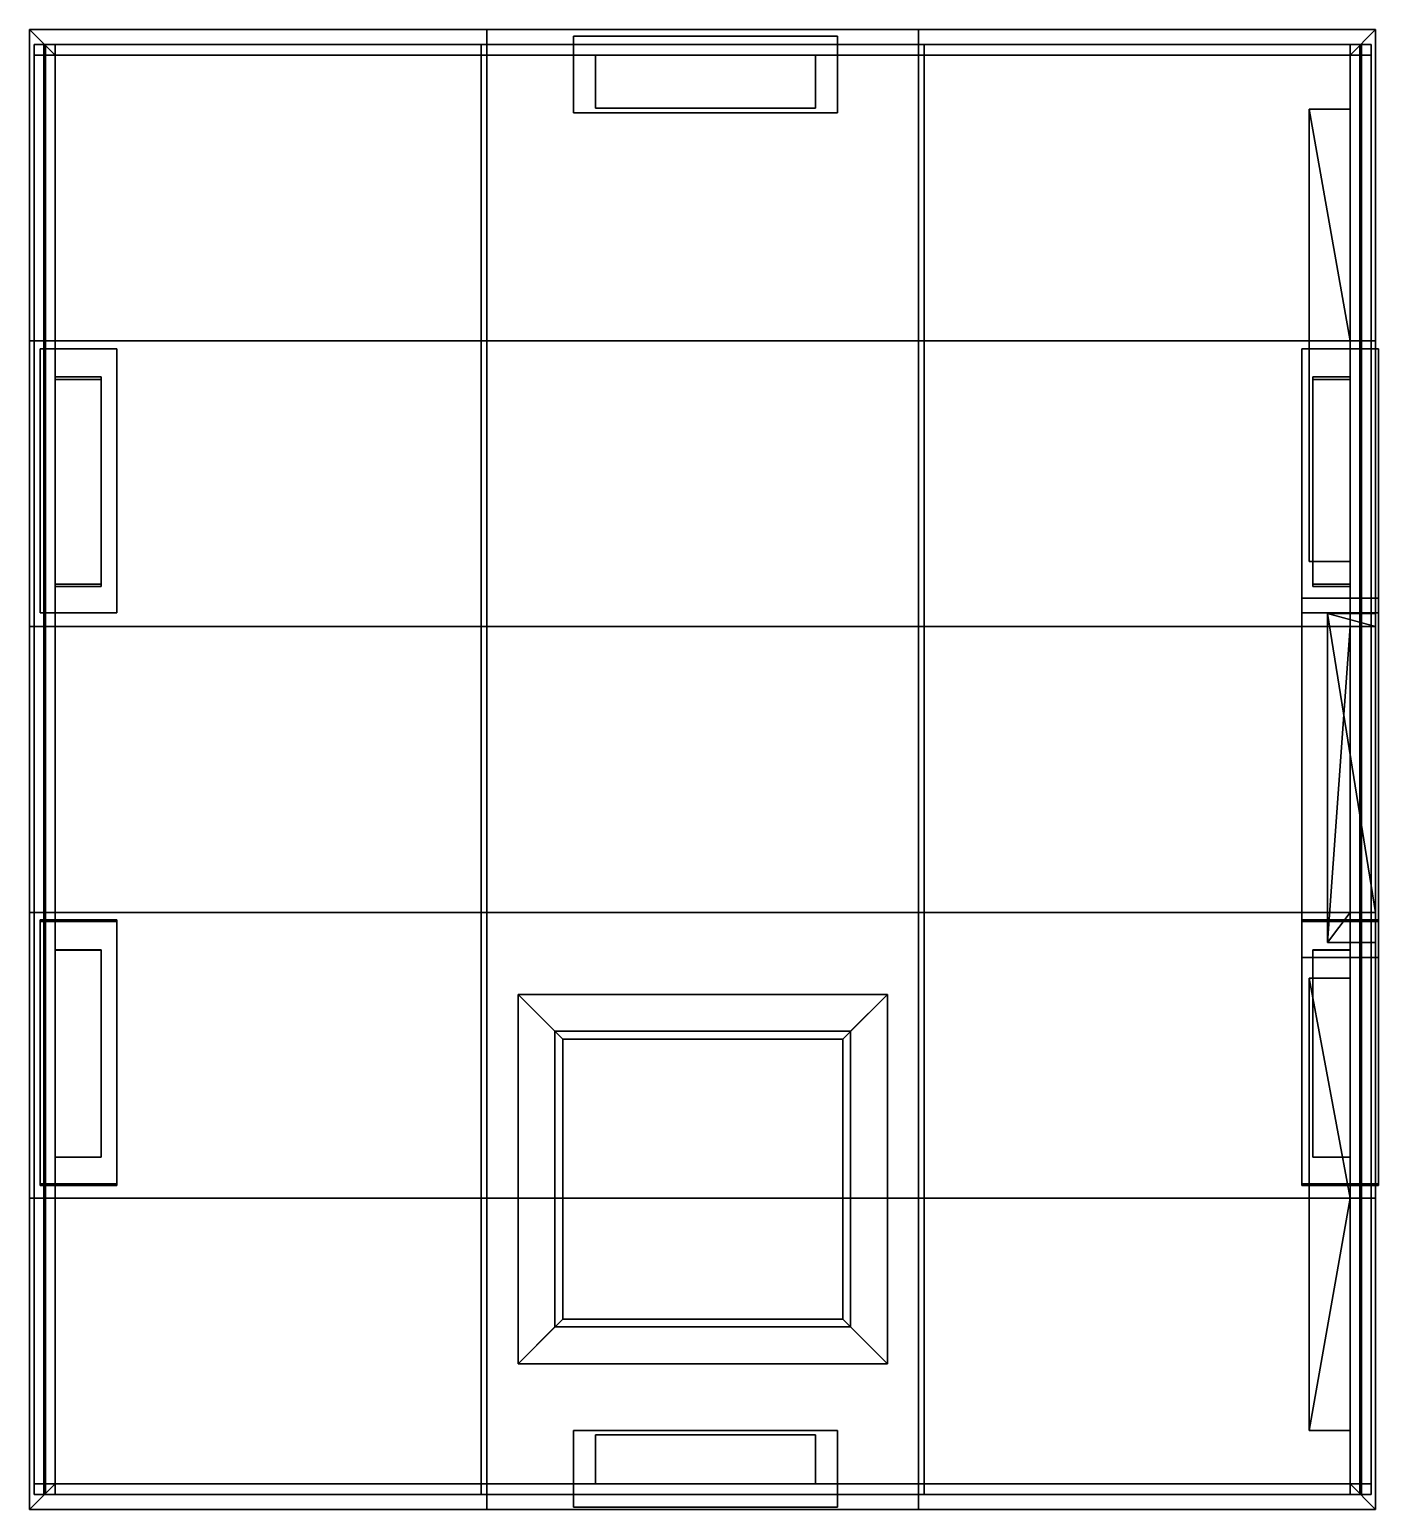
# Model space of a CAD drawing. Extents: x 7.18 to 9.82, y -7.59 to -4.7.
import ezdxf

# ---------------------------------------------------------------- set-up
doc = ezdxf.new("R2010")
doc.units = 0
for name, color, linetype in [('BUILDING_1', 51, 'CONTINUOUS'), ('CHIMENEY_1', 51, 'CONTINUOUS'), ('CONNECT', 41, 'CONTINUOUS'), ('CUBE', 7, 'CONTINUOUS'), ('CUBE_1', 7, 'CONTINUOUS'), ('CUBE_10', 7, 'CONTINUOUS'), ('CUBE_11', 7, 'CONTINUOUS'), ('CUBE_12', 7, 'CONTINUOUS'), ('CUBE_1_1', 7, 'CONTINUOUS'), ('CUBE_2', 7, 'CONTINUOUS'), ('CUBE_2_1', 7, 'CONTINUOUS'), ('CUBE_3', 7, 'CONTINUOUS'), ('CUBE_4', 7, 'CONTINUOUS'), ('CUBE_5', 7, 'CONTINUOUS'), ('CUBE_6', 7, 'CONTINUOUS'), ('CUBE_7', 7, 'CONTINUOUS'), ('CUBE_8', 7, 'CONTINUOUS'), ('CUBE_9', 7, 'CONTINUOUS')]:
    doc.layers.add(name, color=color, linetype=linetype)

msp = doc.modelspace()

# ---------------------------------------------------------------- meshes
at = {"layer": 'BUILDING_1'}
mesh = msp.add_polyface(dxfattribs=at)
corners = [(8.9171, -4.7459, 3.8172), (8.9171, -4.7459, 5.1602), (8.0727, -4.7459, 5.1602), (8.0727, -4.7459, 3.8172), (7.2284, -4.7459, 5.1602), (7.2284, -4.7459, 3.8172), (8.9171, -4.6959, 5.1602), (8.9171, -4.6959, 5.1865), (8.0727, -4.6959, 5.1865), (8.0727, -4.6959, 5.1602), (7.1784, -4.6959, 5.1865), (7.1784, -4.6959, 5.1602), (8.9171, -4.6959, 6.5033), (8.9171, -4.6959, 6.5296), (8.0727, -4.6959, 6.5296), (8.0727, -4.6959, 6.5033), (7.1784, -4.6959, 6.5296), (7.1784, -4.6959, 6.5033), (7.1784, -5.3048, 5.1865), (7.1784, -5.3048, 5.1602), (7.1784, -5.3048, 6.5296), (7.1784, -5.3048, 6.5033), (8.0727, -4.7252, 8.1735), (8.0619, -4.7252, 8.1866), (7.2093, -4.7252, 7.8563), (7.2284, -4.7252, 7.8463), (8.0727, -4.7459, 8.1735), (7.2284, -4.7459, 7.8463), (7.2062, -4.7459, 7.8377), (7.2062, -4.7252, 7.8377), (7.1871, -4.7252, 7.8477), (7.1871, -4.7459, 7.8477), (7.2093, -4.7459, 7.8563), (8.0619, -4.7459, 8.1866), (8.9171, -4.7459, 8.1735), (8.9171, -4.7252, 8.1735), (8.2855, -4.7459, 7.5802), (8.0727, -4.7459, 6.5296), (8.2855, -4.7459, 6.8511), (7.2284, -4.7459, 6.5296), (7.2284, -5.3048, 7.8463), (7.2284, -5.3048, 6.5296), (8.2855, -4.7459, 5.4511), (8.2855, -4.7459, 6.1802), (8.0727, -4.7459, 6.5033), (8.0727, -4.7459, 5.1865), (7.2284, -4.7459, 6.5033), (7.2284, -4.7459, 5.1865), (7.2284, -5.3048, 6.5033), (7.2284, -5.3048, 5.1865), (8.9171, -4.7459, 5.1865), (7.2284, -5.3048, 5.1602), (8.9171, -4.7459, 6.5033), (8.9171, -4.7459, 6.5296), (7.1784, -4.6959, 3.8172), (7.1784, -4.6959, 3.6172), (8.0727, -4.6959, 3.6172), (8.0727, -4.6959, 3.8172), (7.1784, -5.3048, 3.8172), (7.1784, -5.3048, 3.6172), (8.9171, -4.6959, 3.6172), (8.9171, -4.6959, 3.8172), (8.0727, -4.7459, 3.6172), (7.2284, -4.7459, 3.6172), (7.2284, -5.3048, 3.8172), (7.2284, -5.3048, 3.6172), (8.9171, -4.7459, 3.6172)]
mesh.append_faces([[corners[k] for k in face] for face in [(0, 1, 2, 3), (3, 2, 4, 5), (6, 7, 8, 9), (9, 8, 10, 11), (12, 13, 14, 15), (15, 14, 16, 17), (11, 10, 18, 19), (17, 16, 20, 21), (22, 23, 24, 25), (26, 22, 25, 27), (28, 29, 30, 31), (32, 24, 23, 33), (34, 35, 22, 26), (32, 31, 30, 24), (24, 30, 29, 25), (25, 29, 28, 27), (36, 26, 37, 38), (37, 26, 27, 39), (39, 27, 40, 41), (42, 43, 44, 45), (45, 44, 46, 47), (47, 46, 48, 49), (1, 6, 9, 2), (45, 8, 7, 50), (2, 9, 11, 4), (47, 10, 8, 45), (4, 11, 19, 51), (49, 18, 10, 47), (52, 12, 15, 44), (37, 14, 13, 53), (44, 15, 17, 46), (39, 16, 14, 37), (46, 17, 21, 48), (41, 20, 16, 39), (54, 55, 56, 57), (58, 59, 55, 54), (57, 56, 60, 61), (5, 54, 57, 3), (62, 56, 55, 63), (64, 58, 54, 5), (63, 55, 59, 65), (3, 57, 61, 0), (66, 60, 56, 62)]])
mesh = msp.add_polyface(dxfattribs=at)
corners = [(9.7614, -4.7459, 5.1602), (9.7614, -4.7459, 3.8172), (9.7614, -4.8514, 4.1436), (9.7614, -4.8514, 4.5724), (9.8114, -5.3048, 5.1602), (9.8114, -5.3048, 5.1865), (9.8114, -4.6959, 5.1865), (9.8114, -4.6959, 5.1602), (9.8114, -5.3048, 6.5033), (9.8114, -5.3048, 6.5296), (9.8114, -4.6959, 6.5296), (9.8114, -4.6959, 6.5033), (8.9171, -4.7459, 5.1602), (8.9171, -4.7459, 3.8172), (8.9171, -4.6959, 5.1865), (8.9171, -4.6959, 5.1602), (8.9171, -4.6959, 6.5296), (8.9171, -4.6959, 6.5033), (8.9171, -4.7459, 3.6172), (8.9171, -5.3048, 3.6172), (9.7614, -5.3048, 3.6172), (9.7614, -4.7459, 3.6172), (8.9171, -4.7252, 8.1735), (8.928, -4.7252, 8.1866), (8.0619, -4.7252, 8.1866), (8.0727, -4.7252, 8.1735), (9.7836, -5.3048, 7.8377), (9.8027, -5.3048, 7.8477), (9.8027, -4.7459, 7.8477), (9.7836, -4.7459, 7.8377), (9.7614, -4.7252, 7.8463), (9.7806, -4.7252, 7.8563), (8.0619, -4.7459, 8.1866), (8.928, -4.7459, 8.1866), (9.7614, -4.7459, 7.8463), (8.9171, -4.7459, 8.1735), (9.7806, -4.7459, 7.8563), (9.8027, -4.7252, 7.8477), (9.7836, -4.7252, 7.8377), (9.7614, -5.3048, 7.8463), (9.7806, -5.3048, 7.8563), (9.7614, -5.3048, 6.5296), (9.7614, -4.7459, 6.5296), (8.9171, -4.7459, 6.5296), (8.0727, -4.7459, 8.1735), (8.2855, -4.7459, 7.5802), (8.7154, -4.7459, 7.5802), (8.2855, -4.7459, 6.8511), (8.0727, -4.7459, 6.5296), (8.7154, -4.7459, 6.8511), (9.7614, -5.3048, 5.1865), (9.7614, -5.3048, 6.5033), (9.7614, -4.7459, 6.5033), (9.7614, -4.7459, 5.1865), (8.9171, -4.7459, 6.5033), (8.9171, -4.7459, 5.1865), (8.0727, -4.7459, 6.5033), (8.2855, -4.7459, 6.1802), (8.7154, -4.7459, 6.1802), (8.7154, -4.7459, 5.4511), (8.2855, -4.7459, 5.4511), (8.0727, -4.7459, 5.1865), (9.7614, -5.3048, 5.1602), (8.9171, -4.6959, 3.8172), (8.9171, -4.6959, 3.6172), (9.8114, -4.6959, 3.6172), (9.8114, -4.6959, 3.8172), (9.8114, -5.3048, 3.6172), (9.8114, -5.3048, 3.8172), (9.7614, -5.3048, 3.8172)]
mesh.append_faces([[corners[k] for k in face] for face in [(0, 1, 2, 3), (4, 5, 6, 7), (8, 9, 10, 11), (1, 0, 12, 13), (7, 6, 14, 15), (11, 10, 16, 17), (18, 19, 20, 21), (22, 23, 24, 25), (26, 27, 28, 29), (30, 31, 23, 22), (32, 24, 23, 33), (34, 30, 22, 35), (33, 23, 31, 36), (28, 37, 38, 29), (39, 26, 29, 34), (36, 28, 27, 40), (34, 29, 38, 30), (30, 38, 37, 31), (31, 37, 28, 36), (41, 39, 34, 42), (42, 34, 35, 43), (35, 44, 45, 46), (47, 48, 43, 49), (43, 35, 46, 49), (50, 51, 52, 53), (53, 52, 54, 55), (54, 56, 57, 58), (59, 60, 61, 55), (55, 54, 58, 59), (62, 4, 7, 0), (53, 6, 5, 50), (0, 7, 15, 12), (55, 14, 6, 53), (51, 8, 11, 52), (42, 10, 9, 41), (52, 11, 17, 54), (43, 16, 10, 42), (63, 64, 65, 66), (66, 65, 67, 68), (13, 63, 66, 1), (21, 65, 64, 18), (1, 66, 68, 69), (20, 67, 65, 21)]])
mesh = msp.add_polyface(dxfattribs=at)
corners = [(7.2284, -4.7459, 3.8172), (7.2284, -4.7459, 5.1602), (7.2284, -5.3048, 5.1602), (7.2284, -5.3048, 3.8172), (7.2284, -5.8638, 5.1602), (7.2284, -5.8638, 3.8172), (7.1784, -5.3048, 5.1602), (7.1784, -5.3048, 5.1865), (7.1784, -5.8638, 5.1865), (7.1784, -5.8638, 5.1602), (7.1784, -5.3048, 6.5033), (7.1784, -5.3048, 6.5296), (7.1784, -5.8638, 6.5296), (7.1784, -5.8638, 6.5033), (7.2093, -5.8638, 7.8563), (7.2093, -5.3048, 7.8563), (8.0619, -5.3048, 8.1866), (8.0619, -5.8638, 8.1866), (7.2093, -4.7459, 7.8563), (8.0619, -4.7459, 8.1866), (7.2284, -4.7459, 3.6172), (7.2284, -5.3048, 3.6172), (8.0727, -5.3048, 3.6172), (8.0727, -4.7459, 3.6172), (8.9171, -5.3048, 3.6172), (8.9171, -4.7459, 3.6172), (7.2284, -5.8638, 3.6172), (8.0727, -5.8638, 3.6172), (8.9171, -5.8638, 3.6172), (7.2062, -5.3048, 7.8377), (7.1871, -5.3048, 7.8477), (7.1871, -5.8638, 7.8477), (7.2062, -5.8638, 7.8377), (7.2062, -4.7459, 7.8377), (7.1871, -4.7459, 7.8477), (7.2284, -5.3048, 7.8463), (7.2284, -5.8638, 7.8463), (7.2284, -4.7459, 7.8463), (7.2284, -5.8638, 6.5296), (7.2284, -5.3048, 6.5296), (7.2284, -5.7805, 6.8511), (7.2284, -5.3754, 6.8511), (7.2284, -5.7805, 7.5802), (7.2284, -5.3754, 7.5802), (7.2284, -6.4227, 7.8463), (7.2284, -6.4227, 6.5296), (7.2284, -5.3801, 5.4884), (7.2284, -5.7852, 5.4884), (7.2284, -5.3048, 5.1865), (7.2284, -5.8638, 5.1865), (7.2284, -5.8638, 6.5033), (7.2284, -5.7852, 6.2175), (7.2284, -5.3801, 6.2175), (7.2284, -5.3048, 6.5033), (7.2284, -6.4227, 6.5033), (7.2284, -6.4227, 5.1865), (7.1784, -6.4227, 5.1602), (7.2284, -6.4227, 5.1602), (7.1784, -6.4227, 5.1865), (7.1784, -6.4227, 6.5033), (7.1784, -6.4227, 6.5296), (7.1784, -5.8638, 3.8172), (7.1784, -5.8638, 3.6172), (7.1784, -5.3048, 3.6172), (7.1784, -5.3048, 3.8172), (7.1784, -6.4227, 3.8172), (7.1784, -6.4227, 3.6172), (7.2284, -6.4227, 3.8172), (7.2284, -6.4227, 3.6172)]
mesh.append_faces([[corners[k] for k in face] for face in [(0, 1, 2, 3), (3, 2, 4, 5), (6, 7, 8, 9), (10, 11, 12, 13), (14, 15, 16, 17), (15, 18, 19, 16), (20, 21, 22, 23), (23, 22, 24, 25), (21, 26, 27, 22), (22, 27, 28, 24), (29, 30, 31, 32), (33, 34, 30, 29), (35, 29, 32, 36), (14, 31, 30, 15), (37, 33, 29, 35), (15, 30, 34, 18), (38, 39, 40, 40), (41, 40, 39, 39), (36, 38, 40, 42), (43, 41, 39, 35), (42, 43, 35, 36), (38, 36, 44, 45), (46, 47, 48, 48), (49, 48, 47, 47), (50, 49, 47, 51), (52, 46, 48, 53), (52, 53, 50, 51), (49, 50, 54, 55), (2, 6, 9, 4), (49, 8, 7, 48), (4, 9, 56, 57), (55, 58, 8, 49), (53, 10, 13, 50), (38, 12, 11, 39), (50, 13, 59, 54), (45, 60, 12, 38), (61, 62, 63, 64), (65, 66, 62, 61), (5, 61, 64, 3), (21, 63, 62, 26), (67, 65, 61, 5), (26, 62, 66, 68)]])
mesh = msp.add_polyface(dxfattribs=at)
corners = [(9.7614, -5.8382, 4.8221), (9.7614, -5.8638, 4.8221), (9.7614, -5.8638, 5.1602), (9.7614, -5.3048, 5.1602), (9.7614, -5.3048, 4.5724), (9.7614, -5.7363, 4.5724), (9.7614, -5.7363, 4.1436), (9.7614, -5.3048, 4.1436), (9.7614, -5.3048, 3.8172), (9.7614, -5.8382, 3.8172), (9.7614, -4.7459, 5.1602), (9.7614, -4.8514, 4.5724), (9.7614, -4.7459, 3.8172), (9.7614, -4.8514, 4.1436), (9.8114, -5.8638, 5.1602), (9.8114, -5.8638, 5.1865), (9.8114, -5.3048, 5.1865), (9.8114, -5.3048, 5.1602), (9.8114, -5.8638, 6.5033), (9.8114, -5.8638, 6.5296), (9.8114, -5.3048, 6.5296), (9.8114, -5.3048, 6.5033), (8.0619, -5.8638, 8.1866), (8.0619, -5.3048, 8.1866), (8.928, -5.3048, 8.1866), (8.928, -5.8638, 8.1866), (9.7806, -5.3048, 7.8563), (9.7806, -5.8638, 7.8563), (8.0619, -4.7459, 8.1866), (8.928, -4.7459, 8.1866), (9.7806, -4.7459, 7.8563), (8.9171, -5.3048, 3.6172), (8.9171, -5.8638, 3.6172), (9.7614, -5.8638, 3.6172), (9.7614, -5.3048, 3.6172), (9.7836, -5.8638, 7.8377), (9.8027, -5.8638, 7.8477), (9.8027, -5.3048, 7.8477), (9.7836, -5.3048, 7.8377), (9.7614, -5.8638, 7.8463), (9.7614, -5.3048, 7.8463), (9.7614, -6.4227, 6.5296), (9.7614, -6.4227, 7.8463), (9.7614, -5.8638, 6.5296), (9.7614, -5.3048, 6.5296), (9.7614, -5.3754, 6.8511), (9.7614, -5.7805, 6.8511), (9.7614, -5.7805, 7.5802), (9.7614, -5.3754, 7.5802), (9.7614, -6.4227, 5.1865), (9.7614, -6.4227, 6.5033), (9.7614, -5.8638, 6.5033), (9.7614, -5.8638, 5.1865), (9.7614, -5.3048, 5.1865), (9.7614, -5.3801, 5.4884), (9.7614, -5.7852, 5.4884), (9.7614, -5.7852, 6.2175), (9.7614, -5.3801, 6.2175), (9.7614, -5.3048, 6.5033), (9.7614, -6.4227, 5.1602), (9.8114, -6.4227, 5.1602), (9.8114, -6.4227, 5.1865), (9.8114, -6.4227, 6.5033), (9.8114, -6.4227, 6.5296), (9.8114, -5.8382, 3.8027), (9.8114, -5.8382, 3.8172), (9.8114, -5.3048, 3.8172), (9.8114, -5.3048, 3.6172), (9.8114, -5.8638, 3.6172), (9.8114, -5.8638, 3.8027), (9.8114, -6.4227, 3.6172), (9.8114, -6.4227, 3.8027), (9.7614, -6.4227, 3.6172)]
mesh.append_faces([[corners[k] for k in face] for face in [(0, 1, 2, 2), (2, 3, 4, 4), (2, 4, 5, 0), (6, 7, 8, 9), (6, 9, 0, 5), (4, 3, 10, 11), (12, 8, 7, 13), (14, 15, 16, 17), (18, 19, 20, 21), (22, 23, 24, 25), (25, 24, 26, 27), (23, 28, 29, 24), (24, 29, 30, 26), (31, 32, 33, 34), (35, 36, 37, 38), (39, 35, 38, 40), (26, 37, 36, 27), (41, 42, 39, 43), (44, 43, 45, 45), (46, 45, 43, 43), (46, 43, 39, 47), (44, 45, 48, 40), (39, 40, 48, 47), (49, 50, 51, 52), (53, 52, 54, 54), (55, 54, 52, 52), (55, 52, 51, 56), (53, 54, 57, 58), (51, 58, 57, 56), (59, 60, 14, 2), (52, 15, 61, 49), (2, 14, 17, 3), (53, 16, 15, 52), (50, 62, 18, 51), (43, 19, 63, 41), (51, 18, 21, 58), (44, 20, 19, 43), (64, 65, 66, 67), (68, 69, 64, 67), (69, 68, 70, 71), (9, 8, 66, 65), (33, 68, 67, 34), (72, 70, 68, 33)]])
mesh = msp.add_polyface(dxfattribs=at)
corners = [(7.2284, -5.8638, 3.8172), (7.2284, -5.8638, 5.1602), (7.2284, -6.4227, 5.1602), (7.2284, -6.4227, 3.8172), (7.2284, -6.9816, 5.1602), (7.2284, -6.9816, 3.8172), (7.1784, -5.8638, 5.1602), (7.1784, -5.8638, 5.1865), (7.1784, -6.4227, 5.1865), (7.1784, -6.4227, 5.1602), (7.1784, -6.9816, 5.1865), (7.1784, -6.9816, 5.1602), (7.1784, -5.8638, 6.5033), (7.1784, -5.8638, 6.5296), (7.1784, -6.4227, 6.5296), (7.1784, -6.4227, 6.5033), (7.1784, -6.9816, 6.5296), (7.1784, -6.9816, 6.5033), (7.2093, -7.5405, 7.8563), (7.2093, -6.9816, 7.8563), (8.0619, -6.9816, 8.1866), (8.0619, -7.5405, 8.1866), (7.2093, -6.4227, 7.8563), (8.0619, -6.4227, 8.1866), (7.2093, -5.8638, 7.8563), (8.0619, -5.8638, 8.1866), (7.2284, -5.8638, 3.6172), (7.2284, -6.4227, 3.6172), (8.0727, -6.4227, 3.6172), (8.0727, -5.8638, 3.6172), (8.9171, -6.4227, 3.6172), (8.9171, -5.8638, 3.6172), (7.2284, -6.9816, 3.6172), (8.0727, -6.9816, 3.6172), (8.9171, -6.9816, 3.6172), (7.2284, -7.5405, 3.6172), (8.0727, -7.5405, 3.6172), (8.9171, -7.5405, 3.6172), (7.2062, -6.9816, 7.8377), (7.1871, -6.9816, 7.8477), (7.1871, -7.5405, 7.8477), (7.2062, -7.5405, 7.8377), (7.2062, -6.4227, 7.8377), (7.1871, -6.4227, 7.8477), (7.2062, -5.8638, 7.8377), (7.1871, -5.8638, 7.8477), (7.2284, -6.9816, 7.8463), (7.2284, -7.5405, 7.8463), (7.2284, -6.4227, 7.8463), (7.2284, -5.8638, 7.8463), (7.2284, -6.9816, 6.5296), (7.2284, -6.4227, 6.5296), (7.2284, -6.9014, 6.8511), (7.2284, -6.4962, 6.8511), (7.2284, -6.4962, 7.5802), (7.2284, -6.9014, 7.5802), (7.2284, -7.5405, 6.5296), (7.2284, -6.9816, 5.1865), (7.2284, -6.4227, 5.1865), (7.2284, -6.9018, 5.4884), (7.2284, -6.4967, 5.4884), (7.2284, -6.9018, 6.2175), (7.2284, -6.9816, 6.5033), (7.2284, -6.4967, 6.2175), (7.2284, -6.4227, 6.5033), (7.2284, -7.5405, 6.5033), (7.2284, -7.5405, 5.1865), (7.1784, -6.9816, 3.8172), (7.1784, -6.9816, 3.6172), (7.1784, -6.4227, 3.6172), (7.1784, -6.4227, 3.8172)]
mesh.append_faces([[corners[k] for k in face] for face in [(0, 1, 2, 3), (3, 2, 4, 5), (6, 7, 8, 9), (9, 8, 10, 11), (12, 13, 14, 15), (15, 14, 16, 17), (18, 19, 20, 21), (19, 22, 23, 20), (22, 24, 25, 23), (26, 27, 28, 29), (29, 28, 30, 31), (27, 32, 33, 28), (28, 33, 34, 30), (32, 35, 36, 33), (33, 36, 37, 34), (38, 39, 40, 41), (42, 43, 39, 38), (44, 45, 43, 42), (46, 38, 41, 47), (18, 40, 39, 19), (48, 42, 38, 46), (19, 39, 43, 22), (49, 44, 42, 48), (22, 43, 45, 24), (50, 51, 52, 52), (53, 52, 51, 51), (54, 53, 51, 48), (50, 52, 55, 46), (55, 54, 48, 46), (50, 46, 47, 56), (57, 58, 59, 59), (60, 59, 58, 58), (57, 59, 61, 62), (63, 60, 58, 64), (61, 63, 64, 62), (57, 62, 65, 66), (2, 9, 11, 4), (57, 10, 8, 58), (64, 15, 17, 62), (50, 16, 14, 51), (67, 68, 69, 70), (5, 67, 70, 3), (27, 69, 68, 32)]])
mesh = msp.add_polyface(dxfattribs=at)
corners = [(9.7614, -6.9816, 4.1436), (9.7614, -6.9816, 3.8172), (9.7614, -7.5405, 3.8172), (9.7614, -7.4363, 4.1436), (9.7614, -7.5405, 5.1602), (9.7614, -6.9816, 5.1602), (9.7614, -6.9816, 4.5724), (9.7614, -7.4363, 4.5724), (9.7614, -6.4816, 3.8172), (9.7614, -6.5514, 4.1436), (9.7614, -6.5514, 4.5724), (9.7614, -6.4816, 4.8221), (9.7614, -6.4227, 5.1602), (9.7614, -6.4227, 4.8221), (9.7614, -5.8638, 5.1602), (9.7614, -5.8638, 4.8221), (9.8114, -6.9816, 5.1602), (9.8114, -6.9816, 5.1865), (9.8114, -6.4227, 5.1865), (9.8114, -6.4227, 5.1602), (9.8114, -5.8638, 5.1865), (9.8114, -5.8638, 5.1602), (9.8114, -6.9816, 6.5033), (9.8114, -6.9816, 6.5296), (9.8114, -6.4227, 6.5296), (9.8114, -6.4227, 6.5033), (9.8114, -5.8638, 6.5296), (9.8114, -5.8638, 6.5033), (8.0619, -6.9816, 8.1866), (8.0619, -6.4227, 8.1866), (8.928, -6.4227, 8.1866), (8.928, -6.9816, 8.1866), (9.7806, -6.4227, 7.8563), (9.7806, -6.9816, 7.8563), (8.0619, -5.8638, 8.1866), (8.928, -5.8638, 8.1866), (9.7806, -5.8638, 7.8563), (8.9171, -5.8638, 3.6172), (8.9171, -6.4227, 3.6172), (9.7614, -6.4227, 3.6172), (9.7614, -5.8638, 3.6172), (8.9171, -6.9816, 3.6172), (9.7614, -6.9816, 3.6172), (9.7836, -6.9816, 7.8377), (9.8027, -6.9816, 7.8477), (9.8027, -6.4227, 7.8477), (9.7836, -6.4227, 7.8377), (9.8027, -5.8638, 7.8477), (9.7836, -5.8638, 7.8377), (9.7614, -6.9816, 7.8463), (9.7614, -6.4227, 7.8463), (9.7614, -5.8638, 7.8463), (9.7614, -7.5405, 6.5296), (9.7614, -7.5405, 7.8463), (9.7614, -6.9816, 6.5296), (9.7614, -6.4227, 6.5296), (9.7614, -6.4962, 6.8511), (9.7614, -6.9014, 6.8511), (9.7614, -6.9014, 7.5802), (9.7614, -6.4962, 7.5802), (9.7614, -7.5405, 5.1865), (9.7614, -7.5405, 6.5033), (9.7614, -6.9816, 6.5033), (9.7614, -6.9816, 5.1865), (9.7614, -6.4227, 5.1865), (9.7614, -6.4967, 5.4884), (9.7614, -6.9018, 5.4884), (9.7614, -6.9018, 6.2175), (9.7614, -6.4227, 6.5033), (9.7614, -6.4967, 6.2175), (9.8114, -6.4227, 3.8027), (9.8114, -6.4227, 3.6172), (9.8114, -6.9816, 3.6172), (9.8114, -6.4816, 3.8027), (9.8114, -6.9816, 3.8172), (9.8114, -6.4816, 3.8172)]
mesh.append_faces([[corners[k] for k in face] for face in [(0, 1, 2, 3), (4, 5, 6, 7), (8, 1, 0, 9), (10, 6, 5, 11), (12, 13, 11, 5), (11, 8, 9, 10), (13, 12, 14, 15), (16, 17, 18, 19), (19, 18, 20, 21), (22, 23, 24, 25), (25, 24, 26, 27), (28, 29, 30, 31), (31, 30, 32, 33), (29, 34, 35, 30), (30, 35, 36, 32), (37, 38, 39, 40), (38, 41, 42, 39), (43, 44, 45, 46), (46, 45, 47, 48), (49, 43, 46, 50), (32, 45, 44, 33), (50, 46, 48, 51), (36, 47, 45, 32), (52, 53, 49, 54), (55, 54, 56, 56), (57, 56, 54, 54), (58, 57, 54, 49), (50, 55, 56, 59), (49, 50, 59, 58), (60, 61, 62, 63), (64, 63, 65, 65), (66, 65, 63, 63), (67, 66, 63, 62), (68, 64, 65, 69), (62, 68, 69, 67), (5, 16, 19, 12), (64, 18, 17, 63), (62, 22, 25, 68), (55, 24, 23, 54), (70, 71, 72, 73), (72, 74, 75, 73), (75, 74, 1, 8), (42, 72, 71, 39)]])
mesh = msp.add_polyface(dxfattribs=at)
corners = [(7.2284, -7.5405, 3.8172), (7.2284, -7.5405, 5.1602), (8.0727, -7.5405, 5.1602), (8.0727, -7.5405, 3.8172), (8.9171, -7.5405, 5.1602), (8.9171, -7.5405, 3.8172), (7.1784, -7.5905, 5.1602), (7.1784, -7.5905, 5.1865), (8.0727, -7.5905, 5.1865), (8.0727, -7.5905, 5.1602), (8.9171, -7.5905, 5.1865), (8.9171, -7.5905, 5.1602), (7.1784, -7.5905, 6.5033), (7.1784, -7.5905, 6.5296), (8.0727, -7.5905, 6.5296), (8.0727, -7.5905, 6.5033), (8.9171, -7.5905, 6.5296), (8.9171, -7.5905, 6.5033), (7.2284, -6.9816, 3.8172), (7.2284, -6.9816, 5.1602), (7.1784, -6.9816, 5.1602), (7.1784, -6.9816, 5.1865), (7.1784, -6.9816, 6.5033), (7.1784, -6.9816, 6.5296), (7.2284, -7.5612, 7.8463), (7.2093, -7.5612, 7.8563), (8.0619, -7.5612, 8.1866), (8.0727, -7.5612, 8.1735), (7.2284, -7.5405, 7.8463), (8.0727, -7.5405, 8.1735), (8.0619, -7.5405, 8.1866), (7.2093, -7.5405, 7.8563), (7.1871, -7.5405, 7.8477), (7.1871, -7.5612, 7.8477), (7.2062, -7.5612, 7.8377), (7.2062, -7.5405, 7.8377), (8.9171, -7.5612, 8.1735), (8.9171, -7.5405, 8.1735), (7.2284, -7.5405, 6.5296), (8.0727, -7.5405, 6.5296), (8.2855, -7.5405, 7.5802), (8.2855, -7.5405, 6.8511), (7.2284, -7.5405, 5.1865), (7.2284, -7.5405, 6.5033), (8.0727, -7.5405, 6.5033), (8.0727, -7.5405, 5.1865), (8.2855, -7.5405, 6.1802), (8.2855, -7.5405, 5.4511), (8.9171, -7.5405, 5.1865), (7.2284, -6.9816, 5.1865), (8.9171, -7.5405, 6.5033), (8.9171, -7.5405, 6.5296), (7.2284, -6.9816, 6.5033), (7.2284, -6.9816, 6.5296), (8.0727, -7.5905, 3.8172), (8.0727, -7.5905, 3.6172), (7.1784, -7.5905, 3.6172), (7.1784, -7.5905, 3.8172), (7.1784, -6.9816, 3.6172), (7.1784, -6.9816, 3.8172), (8.9171, -7.5905, 3.8172), (8.9171, -7.5905, 3.6172), (7.2284, -7.5405, 3.6172), (8.0727, -7.5405, 3.6172), (7.2284, -6.9816, 3.6172), (8.9171, -7.5405, 3.6172)]
mesh.append_faces([[corners[k] for k in face] for face in [(0, 1, 2, 3), (3, 2, 4, 5), (6, 7, 8, 9), (9, 8, 10, 11), (12, 13, 14, 15), (15, 14, 16, 17), (18, 19, 1, 0), (20, 21, 7, 6), (22, 23, 13, 12), (24, 25, 26, 27), (28, 24, 27, 29), (30, 26, 25, 31), (32, 33, 34, 35), (29, 27, 36, 37), (28, 35, 34, 24), (24, 34, 33, 25), (25, 33, 32, 31), (38, 28, 29, 39), (40, 41, 39, 29), (42, 43, 44, 45), (46, 47, 45, 44), (1, 6, 9, 2), (45, 8, 7, 42), (2, 9, 11, 4), (48, 10, 8, 45), (19, 20, 6, 1), (42, 7, 21, 49), (43, 12, 15, 44), (39, 14, 13, 38), (44, 15, 17, 50), (51, 16, 14, 39), (52, 22, 12, 43), (38, 13, 23, 53), (54, 55, 56, 57), (57, 56, 58, 59), (60, 61, 55, 54), (3, 54, 57, 0), (62, 56, 55, 63), (0, 57, 59, 18), (64, 58, 56, 62), (5, 60, 54, 3), (63, 55, 61, 65)]])
mesh = msp.add_polyface(dxfattribs=at)
corners = [(8.9171, -7.5405, 3.8172), (8.9171, -7.5405, 5.1602), (9.7614, -7.5405, 5.1602), (9.7614, -7.5405, 3.8172), (8.9171, -7.5905, 5.1602), (8.9171, -7.5905, 5.1865), (9.8114, -7.5905, 5.1865), (9.8114, -7.5905, 5.1602), (8.9171, -7.5905, 6.5033), (8.9171, -7.5905, 6.5296), (9.8114, -7.5905, 6.5296), (9.8114, -7.5905, 6.5033), (9.7614, -7.4363, 4.1436), (9.7614, -7.4363, 4.5724), (9.8114, -6.9816, 5.1865), (9.8114, -6.9816, 5.1602), (9.8114, -6.9816, 6.5296), (9.8114, -6.9816, 6.5033), (8.0619, -7.5405, 8.1866), (8.0619, -6.9816, 8.1866), (8.928, -6.9816, 8.1866), (8.928, -7.5405, 8.1866), (9.7806, -6.9816, 7.8563), (9.7806, -7.5405, 7.8563), (8.9171, -6.9816, 3.6172), (8.9171, -7.5405, 3.6172), (9.7614, -7.5405, 3.6172), (9.7614, -6.9816, 3.6172), (8.0727, -7.5612, 8.1735), (8.0619, -7.5612, 8.1866), (8.928, -7.5612, 8.1866), (8.9171, -7.5612, 8.1735), (9.7806, -7.5612, 7.8563), (9.7614, -7.5612, 7.8463), (9.7836, -7.5405, 7.8377), (9.8027, -7.5405, 7.8477), (9.8027, -6.9816, 7.8477), (9.7836, -6.9816, 7.8377), (8.9171, -7.5405, 8.1735), (9.7614, -7.5405, 7.8463), (9.7836, -7.5612, 7.8377), (9.8027, -7.5612, 7.8477), (9.7614, -6.9816, 7.8463), (8.9171, -7.5405, 6.5296), (8.0727, -7.5405, 6.5296), (8.2855, -7.5405, 6.8511), (8.7154, -7.5405, 6.8511), (8.7154, -7.5405, 7.5802), (8.2855, -7.5405, 7.5802), (8.0727, -7.5405, 8.1735), (9.7614, -7.5405, 6.5296), (8.9171, -7.5405, 5.1865), (8.0727, -7.5405, 5.1865), (8.2855, -7.5405, 5.4511), (8.7154, -7.5405, 5.4511), (8.7154, -7.5405, 6.1802), (8.2855, -7.5405, 6.1802), (8.0727, -7.5405, 6.5033), (8.9171, -7.5405, 6.5033), (9.7614, -7.5405, 6.5033), (9.7614, -7.5405, 5.1865), (9.7614, -6.9816, 5.1602), (9.7614, -6.9816, 5.1865), (9.7614, -6.9816, 6.5033), (9.7614, -6.9816, 6.5296), (9.8114, -6.9816, 3.8172), (9.8114, -6.9816, 3.6172), (9.8114, -7.5905, 3.6172), (9.8114, -7.5905, 3.8172), (8.9171, -7.5905, 3.6172), (8.9171, -7.5905, 3.8172), (9.7614, -6.9816, 3.8172)]
mesh.append_faces([[corners[k] for k in face] for face in [(0, 1, 2, 3), (4, 5, 6, 7), (8, 9, 10, 11), (12, 3, 2, 13), (7, 6, 14, 15), (11, 10, 16, 17), (18, 19, 20, 21), (21, 20, 22, 23), (24, 25, 26, 27), (28, 29, 30, 31), (31, 30, 32, 33), (34, 35, 36, 37), (21, 30, 29, 18), (38, 31, 33, 39), (34, 40, 41, 35), (23, 32, 30, 21), (39, 34, 37, 42), (22, 36, 35, 23), (23, 35, 41, 32), (32, 41, 40, 33), (33, 40, 34, 39), (43, 44, 45, 46), (47, 48, 49, 38), (38, 43, 46, 47), (43, 38, 39, 50), (51, 52, 53, 54), (55, 56, 57, 58), (58, 51, 54, 55), (51, 58, 59, 60), (1, 4, 7, 2), (60, 6, 5, 51), (2, 7, 15, 61), (62, 14, 6, 60), (58, 8, 11, 59), (50, 10, 9, 43), (59, 11, 17, 63), (64, 16, 10, 50), (65, 66, 67, 68), (68, 67, 69, 70), (71, 65, 68, 3), (26, 67, 66, 27), (3, 68, 70, 0), (25, 69, 67, 26)]])
at = {"layer": 'CHIMENEY_1'}
mesh = msp.add_polyface(dxfattribs=at)
corners = [(8.2213, -7.2181, 7.4979), (8.2213, -7.2181, 8.4759), (8.7689, -7.2181, 7.4979), (8.7689, -7.2181, 8.4759), (8.7689, -6.6705, 7.4979), (8.7689, -6.6705, 8.4759), (8.2213, -6.6705, 7.4979), (8.2213, -6.6705, 8.4759), (8.1338, -7.3056, 8.4759), (8.8564, -7.3056, 8.4759), (8.8564, -6.583, 8.4759), (8.1338, -6.583, 8.4759), (8.1338, -7.3056, 8.7793), (8.8564, -7.3056, 8.7793), (8.8564, -6.583, 8.7793), (8.1338, -6.583, 8.7793), (8.2061, -7.2333, 8.7793), (8.7842, -7.2333, 8.7793), (8.7842, -6.6552, 8.7793), (8.2061, -6.6552, 8.7793), (8.2061, -7.2333, 8.5146), (8.7842, -7.2333, 8.5146), (8.7842, -6.6552, 8.5146), (8.2061, -6.6552, 8.5146)]
mesh.append_faces([[corners[k] for k in face] for face in [(0, 1, 3, 2), (2, 3, 5, 4), (4, 5, 7, 6), (6, 7, 1, 0), (20, 23, 22, 21), (6, 0, 2, 4), (1, 8, 9, 3), (3, 9, 10, 5), (5, 10, 11, 7), (7, 11, 8, 1), (8, 12, 13, 9), (9, 13, 14, 10), (10, 14, 15, 11), (11, 15, 12, 8), (12, 16, 17, 13), (13, 17, 18, 14), (14, 18, 19, 15), (15, 19, 16, 12), (16, 20, 21, 17), (17, 21, 22, 18), (18, 22, 23, 19), (19, 23, 20, 16)]])
at = {"layer": 'CONNECT'}
mesh = msp.add_polyface(dxfattribs=at)
corners = [(8.2421, -4.8588, 5.4148), (8.2421, -4.8588, 5.4648), (8.7588, -4.8588, 5.4148), (8.7588, -4.8588, 5.4648), (8.7588, -4.7088, 5.4148), (8.7588, -4.7088, 5.4648), (8.2421, -4.7088, 5.4148), (8.2421, -4.7088, 5.4648), (8.2421, -4.8588, 6.1412), (8.2421, -4.8588, 6.1912), (8.7588, -4.8588, 6.1412), (8.7588, -4.8588, 6.1912), (8.7588, -4.7088, 6.1412), (8.7588, -4.7088, 6.1912), (8.2421, -4.7088, 6.1412), (8.2421, -4.7088, 6.1912), (8.2421, -4.8588, 6.8387), (8.2421, -4.8588, 6.8887), (8.7588, -4.8588, 6.8387), (8.7588, -4.8588, 6.8887), (8.7588, -4.7088, 6.8387), (8.7588, -4.7088, 6.8887), (8.2421, -4.7088, 6.8387), (8.2421, -4.7088, 6.8887), (8.2421, -4.8588, 7.5651), (8.2421, -4.8588, 7.6151), (8.7588, -4.8588, 7.5651), (8.7588, -4.8588, 7.6151), (8.7588, -4.7088, 7.5651), (8.7588, -4.7088, 7.6151), (8.2421, -4.7088, 7.5651), (8.2421, -4.7088, 7.6151), (8.2421, -7.5859, 6.8387), (8.2421, -7.5859, 6.8887), (8.7588, -7.5859, 6.8387), (8.7588, -7.5859, 6.8887), (8.7588, -7.436, 6.8387), (8.7588, -7.436, 6.8887), (8.2421, -7.436, 6.8387), (8.2421, -7.436, 6.8887), (8.2421, -7.5859, 7.5651), (8.2421, -7.5859, 7.6151), (8.7588, -7.5859, 7.5651), (8.7588, -7.5859, 7.6151), (8.7588, -7.436, 7.5651), (8.7588, -7.436, 7.6151), (8.2421, -7.436, 7.5651), (8.2421, -7.436, 7.6151), (8.2421, -7.5859, 5.4387), (8.2421, -7.5859, 5.4887), (8.7588, -7.5859, 5.4387), (8.7588, -7.5859, 5.4887), (8.7588, -7.436, 5.4387), (8.7588, -7.436, 5.4887), (8.2421, -7.436, 5.4387), (8.2421, -7.436, 5.4887), (8.2421, -7.5859, 6.1651), (8.2421, -7.5859, 6.2151), (8.7588, -7.5859, 6.1651), (8.7588, -7.5859, 6.2151), (8.7588, -7.436, 6.1651), (8.7588, -7.436, 6.2151), (8.2421, -7.436, 6.1651), (8.2421, -7.436, 6.2151), (7.3488, -6.9571, 6.8387), (7.3488, -6.9571, 6.8887), (7.3488, -6.4404, 6.8387), (7.3488, -6.4404, 6.8887), (7.1989, -6.4404, 6.8387), (7.1989, -6.4404, 6.8887), (7.1989, -6.9571, 6.8387), (7.1989, -6.9571, 6.8887), (7.3488, -6.9571, 7.5651), (7.3488, -6.9571, 7.6151), (7.3488, -6.4404, 7.5651), (7.3488, -6.4404, 7.6151), (7.1989, -6.4404, 7.5651), (7.1989, -6.4404, 7.6151), (7.1989, -6.9571, 7.5651), (7.1989, -6.9571, 7.6151), (7.3488, -5.8369, 6.8387), (7.3488, -5.8369, 6.8887), (7.3488, -5.3203, 6.8387), (7.3488, -5.3203, 6.8887), (7.1989, -5.3203, 6.8387), (7.1989, -5.3203, 6.8887), (7.1989, -5.8369, 6.8387), (7.1989, -5.8369, 6.8887), (7.3488, -5.8369, 7.5651), (7.3488, -5.8369, 7.6151), (7.3488, -5.3203, 7.5651), (7.3488, -5.3203, 7.6151), (7.1989, -5.3203, 7.5651), (7.1989, -5.3203, 7.6151), (7.1989, -5.8369, 7.5651), (7.1989, -5.8369, 7.6151), (7.3488, -5.8369, 5.4564), (7.3488, -5.8369, 5.5064), (7.3488, -5.3203, 5.4564), (7.3488, -5.3203, 5.5064), (7.1989, -5.3203, 5.4564), (7.1989, -5.3203, 5.5064), (7.1989, -5.8369, 5.4564), (7.1989, -5.8369, 5.5064), (7.3488, -5.8369, 6.1829), (7.3488, -5.8369, 6.2329), (7.3488, -5.3203, 6.1829), (7.3488, -5.3203, 6.2329), (7.1989, -5.3203, 6.1829), (7.1989, -5.3203, 6.2329), (7.1989, -5.8369, 6.1829), (7.1989, -5.8369, 6.2329), (7.3488, -6.9539, 5.4564), (7.3488, -6.9539, 5.5064), (7.3488, -6.4372, 5.4564), (7.3488, -6.4372, 5.5064), (7.1989, -6.4372, 5.4564), (7.1989, -6.4372, 5.5064), (7.1989, -6.9539, 5.4564), (7.1989, -6.9539, 5.5064), (7.3488, -6.9539, 6.1829), (7.3488, -6.9539, 6.2329), (7.3488, -6.4372, 6.1829), (7.3488, -6.4372, 6.2329), (7.1989, -6.4372, 6.1829), (7.1989, -6.4372, 6.2329), (7.1989, -6.9539, 6.1829), (7.1989, -6.9539, 6.2329), (9.8168, -6.9571, 6.8387), (9.8168, -6.9571, 6.8887), (9.8168, -6.4404, 6.8387), (9.8168, -6.4404, 6.8887), (9.6668, -6.4404, 6.8387), (9.6668, -6.4404, 6.8887), (9.6668, -6.9571, 6.8387), (9.6668, -6.9571, 6.8887), (9.8168, -6.9571, 7.5651), (9.8168, -6.9571, 7.6151), (9.8168, -6.4404, 7.5651), (9.8168, -6.4404, 7.6151), (9.6668, -6.4404, 7.5651), (9.6668, -6.4404, 7.6151), (9.6668, -6.9571, 7.5651), (9.6668, -6.9571, 7.6151), (9.8168, -5.8369, 6.8387), (9.8168, -5.8369, 6.8887), (9.8168, -5.3203, 6.8387), (9.8168, -5.3203, 6.8887), (9.6668, -5.3203, 6.8387), (9.6668, -5.3203, 6.8887), (9.6668, -5.8369, 6.8387), (9.6668, -5.8369, 6.8887), (9.8168, -5.8369, 7.5651), (9.8168, -5.8369, 7.6151), (9.8168, -5.3203, 7.5651), (9.8168, -5.3203, 7.6151), (9.6668, -5.3203, 7.5651), (9.6668, -5.3203, 7.6151), (9.6668, -5.8369, 7.5651), (9.6668, -5.8369, 7.6151), (9.8168, -5.8369, 5.4564), (9.8168, -5.8369, 5.5064), (9.8168, -5.3203, 5.4564), (9.8168, -5.3203, 5.5064), (9.6668, -5.3203, 5.4564), (9.6668, -5.3203, 5.5064), (9.6668, -5.8369, 5.4564), (9.6668, -5.8369, 5.5064), (9.8168, -5.8369, 6.1829), (9.8168, -5.8369, 6.2329), (9.8168, -5.3203, 6.1829), (9.8168, -5.3203, 6.2329), (9.6668, -5.3203, 6.1829), (9.6668, -5.3203, 6.2329), (9.6668, -5.8369, 6.1829), (9.6668, -5.8369, 6.2329), (9.8168, -6.9539, 5.4564), (9.8168, -6.9539, 5.5064), (9.8168, -6.4372, 5.4564), (9.8168, -6.4372, 5.5064), (9.6668, -6.4372, 5.4564), (9.6668, -6.4372, 5.5064), (9.6668, -6.9539, 5.4564), (9.6668, -6.9539, 5.5064), (9.8168, -6.9539, 6.1829), (9.8168, -6.9539, 6.2329), (9.8168, -6.4372, 6.1829), (9.8168, -6.4372, 6.2329), (9.6668, -6.4372, 6.1829), (9.6668, -6.4372, 6.2329), (9.6668, -6.9539, 6.1829), (9.6668, -6.9539, 6.2329), (9.8168, -6.5107, 4.8061), (9.8168, -6.5107, 4.8561), (9.8168, -5.8082, 4.8061), (9.8168, -5.8082, 4.8561), (9.6668, -5.8082, 4.8061), (9.6668, -5.8082, 4.8561), (9.6668, -6.5107, 4.8061), (9.6668, -6.5107, 4.8561)]
mesh.append_faces([[corners[k] for k in face] for face in [(0, 1, 3, 2), (2, 3, 5, 4), (4, 5, 7, 6), (6, 7, 1, 0), (1, 7, 5, 3), (6, 0, 2, 4), (8, 9, 11, 10), (10, 11, 13, 12), (12, 13, 15, 14), (14, 15, 9, 8), (9, 15, 13, 11), (14, 8, 10, 12), (16, 17, 19, 18), (18, 19, 21, 20), (20, 21, 23, 22), (22, 23, 17, 16), (17, 23, 21, 19), (22, 16, 18, 20), (24, 25, 27, 26), (26, 27, 29, 28), (28, 29, 31, 30), (30, 31, 25, 24), (25, 31, 29, 27), (30, 24, 26, 28), (32, 33, 35, 34), (34, 35, 37, 36), (36, 37, 39, 38), (38, 39, 33, 32), (33, 39, 37, 35), (38, 32, 34, 36), (40, 41, 43, 42), (42, 43, 45, 44), (44, 45, 47, 46), (46, 47, 41, 40), (41, 47, 45, 43), (46, 40, 42, 44), (48, 49, 51, 50), (50, 51, 53, 52), (52, 53, 55, 54), (54, 55, 49, 48), (49, 55, 53, 51), (54, 48, 50, 52), (56, 57, 59, 58), (58, 59, 61, 60), (60, 61, 63, 62), (62, 63, 57, 56), (57, 63, 61, 59), (62, 56, 58, 60), (64, 65, 67, 66), (66, 67, 69, 68), (68, 69, 71, 70), (70, 71, 65, 64), (65, 71, 69, 67), (70, 64, 66, 68), (72, 73, 75, 74), (74, 75, 77, 76), (76, 77, 79, 78), (78, 79, 73, 72), (73, 79, 77, 75), (78, 72, 74, 76), (80, 81, 83, 82), (82, 83, 85, 84), (84, 85, 87, 86), (86, 87, 81, 80), (81, 87, 85, 83), (86, 80, 82, 84), (88, 89, 91, 90), (90, 91, 93, 92), (92, 93, 95, 94), (94, 95, 89, 88), (89, 95, 93, 91), (94, 88, 90, 92), (96, 97, 99, 98), (98, 99, 101, 100), (100, 101, 103, 102), (102, 103, 97, 96), (97, 103, 101, 99), (102, 96, 98, 100), (104, 105, 107, 106), (106, 107, 109, 108), (108, 109, 111, 110), (110, 111, 105, 104), (105, 111, 109, 107), (110, 104, 106, 108), (112, 113, 115, 114), (114, 115, 117, 116), (116, 117, 119, 118), (118, 119, 113, 112), (113, 119, 117, 115), (118, 112, 114, 116), (120, 121, 123, 122), (122, 123, 125, 124), (124, 125, 127, 126), (126, 127, 121, 120), (121, 127, 125, 123), (126, 120, 122, 124), (128, 129, 131, 130), (130, 131, 133, 132), (132, 133, 135, 134), (134, 135, 129, 128), (129, 135, 133, 131), (134, 128, 130, 132), (136, 137, 139, 138), (138, 139, 141, 140), (140, 141, 143, 142), (142, 143, 137, 136), (137, 143, 141, 139), (142, 136, 138, 140), (144, 145, 147, 146), (146, 147, 149, 148), (148, 149, 151, 150), (150, 151, 145, 144), (145, 151, 149, 147), (150, 144, 146, 148), (152, 153, 155, 154), (154, 155, 157, 156), (156, 157, 159, 158), (158, 159, 153, 152), (153, 159, 157, 155), (158, 152, 154, 156), (160, 161, 163, 162), (162, 163, 165, 164), (164, 165, 167, 166), (166, 167, 161, 160), (161, 167, 165, 163), (166, 160, 162, 164), (168, 169, 171, 170), (170, 171, 173, 172), (172, 173, 175, 174), (174, 175, 169, 168), (169, 175, 173, 171), (174, 168, 170, 172), (176, 177, 179, 178), (178, 179, 181, 180), (180, 181, 183, 182), (182, 183, 177, 176), (177, 183, 181, 179), (182, 176, 178, 180), (184, 185, 187, 186), (186, 187, 189, 188), (188, 189, 191, 190), (190, 191, 185, 184), (185, 191, 189, 187), (190, 184, 186, 188), (192, 193, 195, 194), (194, 195, 197, 196), (196, 197, 199, 198), (198, 199, 193, 192), (193, 199, 197, 195), (198, 192, 194, 196)]])
at = {"layer": 'CUBE'}
mesh = msp.add_polyface(dxfattribs=at)
corners = [(9.6811, -5.7363, 4.1436), (9.6811, -5.7363, 4.5724), (9.6811, -4.8514, 4.1436), (9.6811, -4.8514, 4.5724), (9.7614, -5.7363, 4.5724), (9.7614, -5.7363, 4.1436), (9.7614, -4.8514, 4.1436), (9.7614, -4.8514, 4.5724), (9.7614, -5.3048, 4.5724), (9.7614, -5.3048, 4.1436)]
mesh.append_faces([[corners[k] for k in face] for face in [(0, 5, 4, 1), (3, 7, 6, 2), (3, 2, 0, 1), (1, 4, 8, 3), (7, 3, 8, 8), (6, 9, 2, 2), (0, 2, 9, 5)]])
at = {"layer": 'CUBE_1'}
mesh = msp.add_polyface(dxfattribs=at)
corners = [(9.6811, -7.4363, 4.1436), (9.6811, -7.4363, 4.5724), (9.6811, -6.5514, 4.1436), (9.6811, -6.5514, 4.5724), (9.7614, -7.4363, 4.5724), (9.7614, -7.4363, 4.1436), (9.7614, -6.5514, 4.1436), (9.7614, -6.5514, 4.5724), (9.7614, -6.9816, 4.5724), (9.7614, -6.9816, 4.1436)]
mesh.append_faces([[corners[k] for k in face] for face in [(0, 5, 4, 1), (3, 7, 6, 2), (3, 2, 0, 1), (1, 4, 8, 3), (7, 3, 8, 8), (6, 9, 0, 2), (0, 9, 5, 5)]])
at = {"layer": 'CUBE_10'}
mesh = msp.add_polyface(dxfattribs=at)
corners = [(8.2855, -4.8495, 6.8511), (8.2855, -4.8495, 7.5802), (8.7154, -4.8495, 6.8511), (8.7154, -4.8495, 7.5802), (8.7154, -4.7459, 7.5802), (8.7154, -4.7459, 6.8511), (8.2855, -4.7459, 7.5802), (8.2855, -4.7459, 6.8511)]
mesh.append_faces([[corners[k] for k in face] for face in [(1, 0, 2, 3), (2, 5, 4, 3), (1, 6, 7, 0), (3, 4, 6, 1), (0, 7, 5, 2)]])
at = {"layer": 'CUBE_11'}
mesh = msp.add_polyface(dxfattribs=at)
corners = [(8.2855, -4.8495, 5.4511), (8.2855, -4.8495, 6.1802), (8.7154, -4.8495, 5.4511), (8.7154, -4.8495, 6.1802), (8.7154, -4.7459, 6.1802), (8.7154, -4.7459, 5.4511), (8.2855, -4.7459, 6.1802), (8.2855, -4.7459, 5.4511)]
mesh.append_faces([[corners[k] for k in face] for face in [(1, 0, 2, 3), (2, 5, 4, 3), (1, 6, 7, 0), (3, 4, 6, 1), (0, 7, 5, 2)]])
at = {"layer": 'CUBE_12'}
mesh = msp.add_polyface(dxfattribs=at)
corners = [(9.6887, -5.7852, 5.4884), (9.6887, -5.7852, 6.2175), (9.6887, -5.3801, 5.4884), (9.6887, -5.3801, 6.2175), (9.7614, -5.7852, 6.2175), (9.7614, -5.7852, 5.4884), (9.7614, -5.3801, 6.2175), (9.7614, -5.3801, 5.4884)]
mesh.append_faces([[corners[k] for k in face] for face in [(0, 5, 4, 1), (3, 6, 7, 2), (3, 2, 0, 1), (1, 4, 6, 3), (2, 7, 5, 0)]])
at = {"layer": 'CUBE_1_1'}
mesh = msp.add_polyface(dxfattribs=at)
corners = [(9.6887, -6.9018, 5.4884), (9.6887, -6.9018, 6.2175), (9.6887, -6.4967, 5.4884), (9.6887, -6.4967, 6.2175), (9.7614, -6.9018, 6.2175), (9.7614, -6.9018, 5.4884), (9.7614, -6.4967, 6.2175), (9.7614, -6.4967, 5.4884)]
mesh.append_faces([[corners[k] for k in face] for face in [(0, 5, 4, 1), (3, 6, 7, 2), (3, 2, 0, 1), (1, 4, 6, 3), (2, 7, 5, 0)]])
at = {"layer": 'CUBE_2'}
mesh = msp.add_polyface(dxfattribs=at)
corners = [(9.7173, -5.8382, 3.8027), (9.7173, -5.8382, 4.8221), (9.7173, -6.4816, 3.8027), (9.7173, -6.4816, 4.8221), (9.7614, -6.4816, 4.8221), (9.7614, -5.8382, 4.8221), (9.8114, -6.4816, 3.8027), (9.8114, -5.8382, 3.8027), (9.7614, -6.4227, 4.8221), (9.7614, -6.4816, 3.8172), (9.7614, -5.8382, 3.8172), (9.7614, -5.8638, 4.8221), (9.8114, -5.8638, 3.8027), (9.8114, -5.8382, 3.8172), (9.8114, -6.4816, 3.8172), (9.8114, -6.4227, 3.8027)]
mesh.append_faces([[corners[k] for k in face] for face in [(5, 10, 0, 1), (13, 7, 0, 10), (1, 0, 2, 3), (3, 2, 9, 4), (14, 9, 2, 6), (4, 8, 3, 3), (11, 5, 1, 3), (3, 8, 11, 11), (7, 12, 0, 0), (15, 6, 2, 0), (0, 12, 15, 15)]])
at = {"layer": 'CUBE_2_1'}
mesh = msp.add_polyface(dxfattribs=at)
corners = [(9.6887, -5.7805, 6.8511), (9.6887, -5.7805, 7.5802), (9.6887, -5.3754, 6.8511), (9.6887, -5.3754, 7.5802), (9.7614, -5.7805, 7.5802), (9.7614, -5.7805, 6.8511), (9.7614, -5.3754, 7.5802), (9.7614, -5.3754, 6.8511)]
mesh.append_faces([[corners[k] for k in face] for face in [(0, 5, 4, 1), (3, 6, 7, 2), (3, 2, 0, 1), (1, 4, 6, 3), (2, 7, 5, 0)]])
at = {"layer": 'CUBE_3'}
mesh = msp.add_polyface(dxfattribs=at)
corners = [(9.6887, -6.9014, 6.8511), (9.6887, -6.9014, 7.5802), (9.6887, -6.4962, 6.8511), (9.6887, -6.4962, 7.5802), (9.7614, -6.9014, 7.5802), (9.7614, -6.9014, 6.8511), (9.7614, -6.4962, 7.5802), (9.7614, -6.4962, 6.8511)]
mesh.append_faces([[corners[k] for k in face] for face in [(0, 5, 4, 1), (3, 6, 7, 2), (3, 2, 0, 1), (1, 4, 6, 3), (2, 7, 5, 0)]])
at = {"layer": 'CUBE_4'}
mesh = msp.add_polyface(dxfattribs=at)
corners = [(8.7154, -7.4444, 6.8511), (8.7154, -7.4444, 7.5802), (8.2855, -7.4444, 6.8511), (8.2855, -7.4444, 7.5802), (8.7154, -7.5405, 7.5802), (8.7154, -7.5405, 6.8511), (8.2855, -7.5405, 7.5802), (8.2855, -7.5405, 6.8511)]
mesh.append_faces([[corners[k] for k in face] for face in [(1, 4, 5, 0), (1, 0, 2, 3), (2, 7, 6, 3), (3, 6, 4, 1), (0, 5, 7, 2)]])
at = {"layer": 'CUBE_5'}
mesh = msp.add_polyface(dxfattribs=at)
corners = [(8.7154, -7.4444, 5.4511), (8.7154, -7.4444, 6.1802), (8.2855, -7.4444, 5.4511), (8.2855, -7.4444, 6.1802), (8.7154, -7.5405, 6.1802), (8.7154, -7.5405, 5.4511), (8.2855, -7.5405, 6.1802), (8.2855, -7.5405, 5.4511)]
mesh.append_faces([[corners[k] for k in face] for face in [(1, 4, 5, 0), (1, 0, 2, 3), (2, 7, 6, 3), (3, 6, 4, 1), (0, 5, 7, 2)]])
at = {"layer": 'CUBE_6'}
mesh = msp.add_polyface(dxfattribs=at)
corners = [(7.3187, -5.7852, 5.4884), (7.3187, -5.7852, 6.2175), (7.3187, -5.3801, 5.4884), (7.3187, -5.3801, 6.2175), (7.2284, -5.7852, 6.2175), (7.2284, -5.7852, 5.4884), (7.2284, -5.3801, 6.2175), (7.2284, -5.3801, 5.4884)]
mesh.append_faces([[corners[k] for k in face] for face in [(1, 4, 5, 0), (1, 0, 2, 3), (2, 7, 6, 3), (3, 6, 4, 1), (0, 5, 7, 2)]])
at = {"layer": 'CUBE_7'}
mesh = msp.add_polyface(dxfattribs=at)
corners = [(7.3187, -6.9018, 5.4884), (7.3187, -6.9018, 6.2175), (7.3187, -6.4967, 5.4884), (7.3187, -6.4967, 6.2175), (7.2284, -6.9018, 6.2175), (7.2284, -6.9018, 5.4884), (7.2284, -6.4967, 6.2175), (7.2284, -6.4967, 5.4884)]
mesh.append_faces([[corners[k] for k in face] for face in [(1, 4, 5, 0), (1, 0, 2, 3), (2, 7, 6, 3), (3, 6, 4, 1), (0, 5, 7, 2)]])
at = {"layer": 'CUBE_8'}
mesh = msp.add_polyface(dxfattribs=at)
corners = [(7.3187, -5.7805, 6.8511), (7.3187, -5.7805, 7.5802), (7.3187, -5.3754, 6.8511), (7.3187, -5.3754, 7.5802), (7.2284, -5.7805, 7.5802), (7.2284, -5.7805, 6.8511), (7.2284, -5.3754, 7.5802), (7.2284, -5.3754, 6.8511)]
mesh.append_faces([[corners[k] for k in face] for face in [(1, 4, 5, 0), (1, 0, 2, 3), (2, 7, 6, 3), (3, 6, 4, 1), (0, 5, 7, 2)]])
at = {"layer": 'CUBE_9'}
mesh = msp.add_polyface(dxfattribs=at)
corners = [(7.3187, -6.9014, 6.8511), (7.3187, -6.9014, 7.5802), (7.3187, -6.4962, 6.8511), (7.3187, -6.4962, 7.5802), (7.2284, -6.9014, 7.5802), (7.2284, -6.9014, 6.8511), (7.2284, -6.4962, 7.5802), (7.2284, -6.4962, 6.8511)]
mesh.append_faces([[corners[k] for k in face] for face in [(1, 4, 5, 0), (1, 0, 2, 3), (2, 7, 6, 3), (3, 6, 4, 1), (0, 5, 7, 2)]])

doc.saveas('drawing.dxf')
